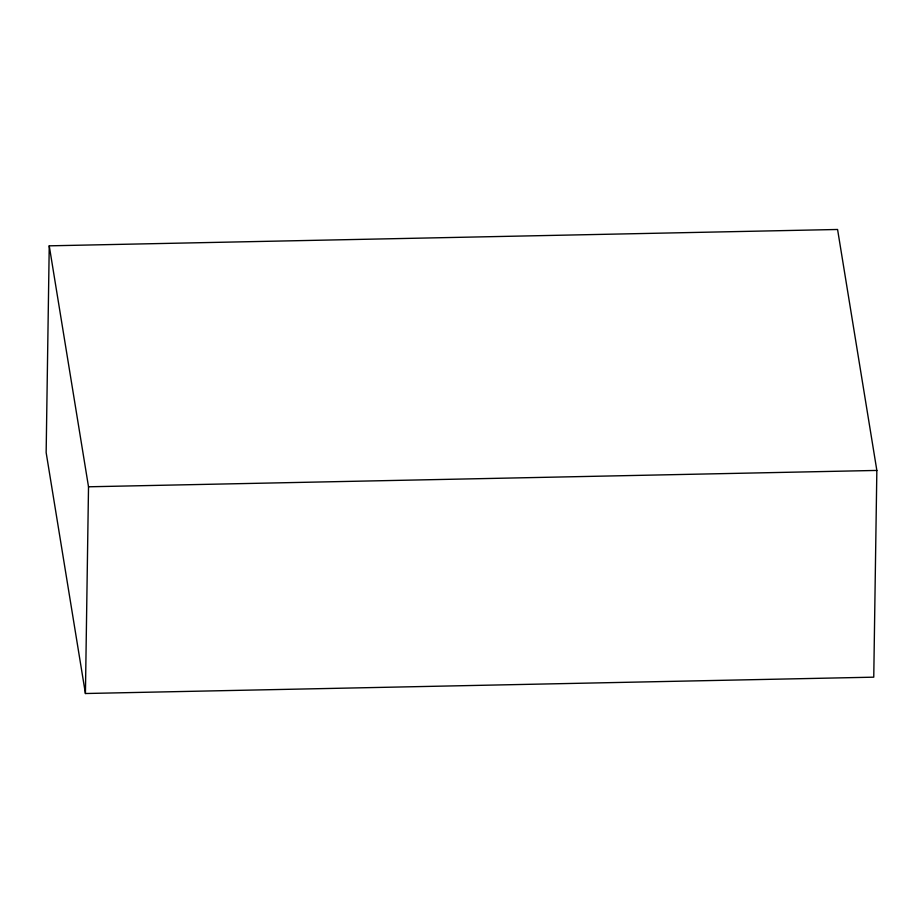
<?xml version="1.0" encoding="UTF-8"?>
<svg xmlns="http://www.w3.org/2000/svg" width="923" height="923" viewBox="0 0 923 923"><rect width="100%" height="100%" fill="white"/><g stroke="black" fill="none" stroke-linecap="round" stroke-linejoin="round"><path stroke-width="1.38" d="M49.242 245.83L46.15 452.57L85.424 693.519L873.758 677.17L876.85 470.43L837.576 229.481L49.242 245.83L88.516 486.79L85.424 693.519M88.516 486.79L876.85 470.43"/></g></svg>
